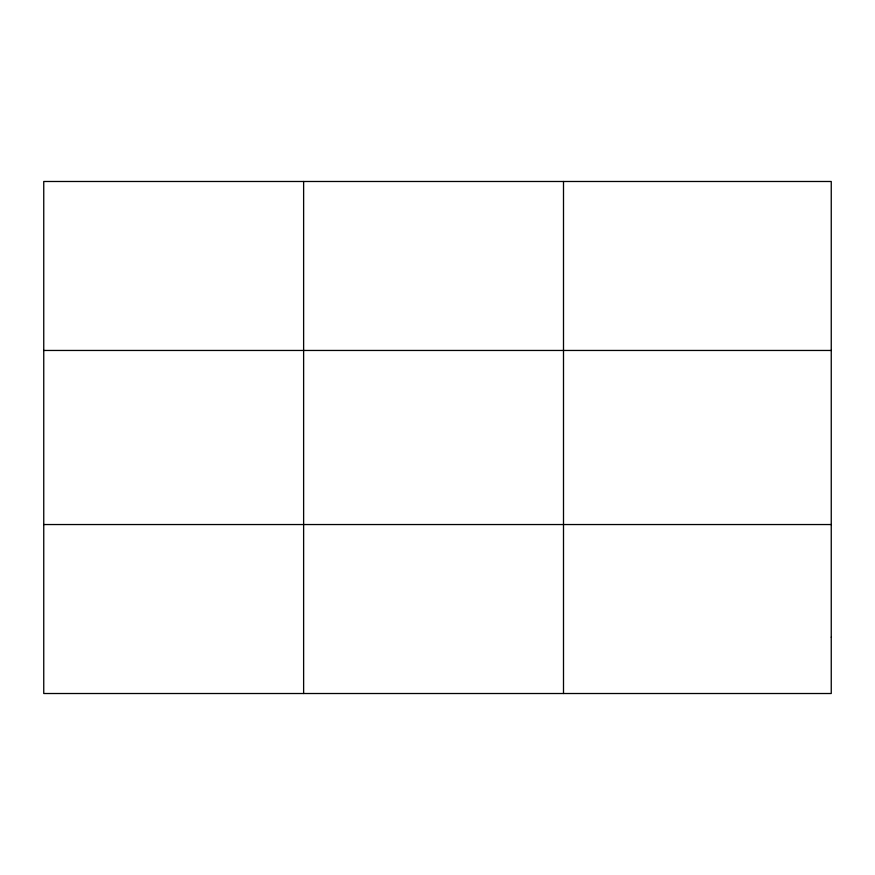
<?xml version="1.0" encoding="UTF-8"?>
<svg xmlns="http://www.w3.org/2000/svg" width="875" height="875" viewBox="0 0 875 875"><rect width="100%" height="100%" fill="white"/><g stroke="black" fill="none" stroke-linecap="round" stroke-linejoin="round"><path stroke-width="1.31" d="M303.625 181.486L303.625 693.514M563.5 181.486L563.5 693.514M43.75 350.459L831.25 350.459M43.75 524.541L831.25 524.541M831.25 637.186L831.25 693.514L43.75 693.514L43.75 181.486L831.25 181.486L831.25 637.186"/></g></svg>
